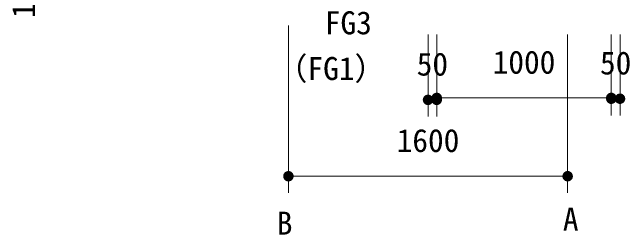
# Model space of a CAD drawing. Units: millimetres at full size. Extents: x 0 to 42000, y 0 to 29700.
# Drawn here: x 14238 to 17775, y 5475 to 6750 of the extents above; entities that cross this region are included whole.
import ezdxf
from ezdxf.enums import TextEntityAlignment as Align

# ---------------------------------------------------------------- set-up
doc = ezdxf.new("R2010")
doc.units = ezdxf.units.MM
doc.header["$LTSCALE"] = 100
doc.layers.add('D-STR-DIM', color=7, linetype='Continuous', lineweight=13)
doc.layers.add('D-STR-TXT', color=7, linetype='Continuous', lineweight=13)
doc.styles.add('ＭＳ ゴシック', font='')
doc.styles.get('ＭＳ ゴシック').set_extended_font_data('MS Gothic')

# ---------------------------------------------------------------- blocks, each defined once
blk = doc.blocks.new('filled_dot')
at = {"color": 0, "linetype": 'Continuous', "lineweight": -2, "const_width": 1.25}
blk.add_lwpolyline([(-0.625, 0, 1), (0.625, 0, 1)], format="xyb", close=True, dxfattribs=at)

msp = doc.modelspace()

# ---------------------------------------------------------------- linework, layer by layer
at = {"layer": 'D-STR-DIM'}
for p, q in [((15819.3, 6673.7), (15819.3, 5713.8)), ((16619.3, 6623.7), (16619.3, 6151.9)), ((16669.3, 6623.7), (16669.3, 6151.9)), ((16669.3, 6623.7), (16669.3, 6163.1)), ((17419.3, 6623.7), (17419.3, 5713.8)), ((17669.3, 6623.7), (17669.3, 6158.4)), ((17669.3, 6623.3), (17669.3, 6163.1)), ((17719.3, 6623.7), (17719.3, 6158.4)), ((16619.3, 6247.9), (16669.3, 6247.9)), ((16669.3, 6259.1), (17669.3, 6259.1)), ((17669.3, 6254.4), (17719.3, 6254.4)), ((15819.3, 5809.8), (17419.3, 5809.8))]:
    msp.add_line(p, q, dxfattribs=at)

# ---------------------------------------------------------------- block references
at = {"layer": 'D-STR-DIM', "xscale": 24, "yscale": 24}
for p in [(16619.3, 6247.9), (16669.3, 6259.1), (17669.3, 6254.4), (15819.3, 5809.8)]:
    msp.add_blockref('filled_dot', p, dxfattribs=at)
at = {"layer": 'D-STR-DIM', "xscale": 24, "yscale": 24, "rotation": 180}
for p in [(16669.3, 6247.9), (17669.3, 6259.1), (17719.3, 6254.4), (17419.3, 5809.8)]:
    msp.add_blockref('filled_dot', p, dxfattribs=at)

# ---------------------------------------------------------------- texts
at = {"layer": 'D-STR-DIM', "style": 'ＭＳ ゴシック'}
msp.add_text('100', height=132, rotation=90, dxfattribs=at).set_placement((14235.9, 6851.7), align=Align.TOP_CENTER)
for s, p in [('50', (16644.3, 6518.9)), ('1000', (17169.3, 6530.1)), ('50', (17694.3, 6525.5)), ('1600', (16619.3, 6080.8))]:
    msp.add_text(s, height=132, dxfattribs=at).set_placement(p, align=Align.TOP_CENTER)
at = {"layer": 'D-STR-TXT', "style": 'ＭＳ ゴシック'}
for s, p in [('FG3', (16297.3, 6755.9)), ('（FG1）', (16377.9, 6493.7)), ('A', (17481.8, 5629.9)), ('B', (15842.8, 5606.7))]:
    msp.add_text(s, height=132, dxfattribs=at).set_placement(p, align=Align.TOP_RIGHT)

doc.saveas('drawing.dxf')
